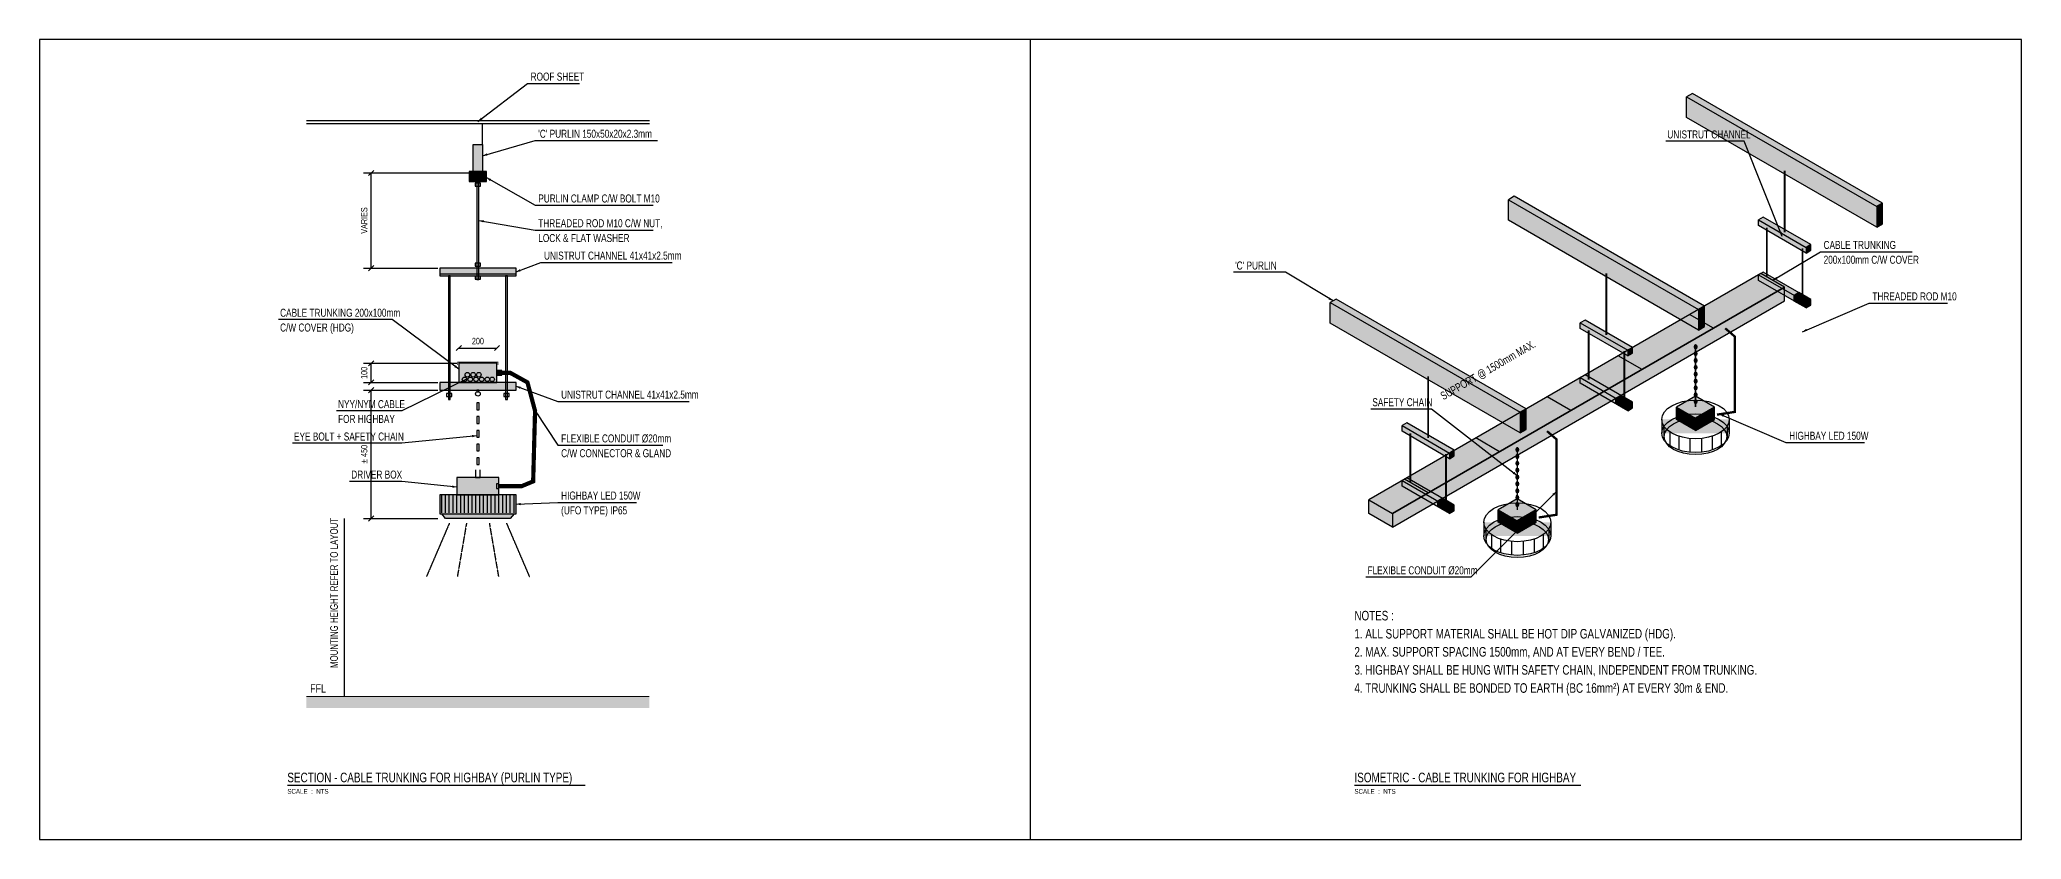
# Model space of a CAD drawing. Header units: inches. Extents: x -259 to 18436, y -3316 to 2573.
# Drawn here: x 8036 to 18436, y -1627 to 2573 of the extents above; entities that cross this region are included whole.
import ezdxf
from ezdxf.enums import TextEntityAlignment as Align

# ---------------------------------------------------------------- set-up
doc = ezdxf.new("R2010")
doc.units = ezdxf.units.IN
doc.header["$MEASUREMENT"] = 0
doc.linetypes.add('DASHED', pattern=[0.6, 0.5, -0.1])
for name, color, linetype in [('TID-E-CONDUIT', 3, 'Continuous'), ('TID-E-LADDER', 170, 'Continuous'), ('TID-E-LIGHTING', 150, 'Continuous'), ('TID-E-SUPPORT', 30, 'Continuous'), ('TID-E-TITLE', 4, 'Continuous'), ('TID-ELC DIMENTION', 7, 'Continuous'), ('TID-ELC TEXT', 15, 'Continuous'), ('TID-FRAME', 7, 'Continuous'), ('TID-HATCH', 250, 'Continuous'), ('TID-HIDDEN', 8, 'DASHED'), ('TID-STRUCTURE', 8, 'Continuous')]:
    doc.layers.add(name, color=color, linetype=linetype)
doc.styles.add('TX-AN', font='ARIALN.TTF')

msp = doc.modelspace()

# ---------------------------------------------------------------- hatches: boundary and pattern name
at = {"layer": 'TID-HATCH', "true_color": 0xebebeb}
h = msp.add_hatch(color=7, dxfattribs=at)
h.dxf.hatch_style = 1
h.paths.add_polyline_path([(17676.8548, 1695.5834), (17708.0317, 1713.5834), (16710.3705, 2289.5834), (16679.1936, 2271.5834)])
at = {"layer": 'TID-HATCH', "true_color": 0xafafaf}
h = msp.add_hatch(color=7, dxfattribs=at)
h.dxf.hatch_style = 1
h.paths.add_polyline_path([(17676.8548, 1587.5834), (16679.1936, 2163.5834), (16679.1936, 2271.5834), (17676.8548, 1695.5834)])
at = {"layer": 'TID-HATCH', "true_color": 0xcdcdcd}
h = msp.add_hatch(color=7, dxfattribs=at)
h.dxf.hatch_style = 1
h.paths.add_polyline_path([(10310.9363, 1872.5834), (10360.9363, 1872.5834), (10360.9363, 2022.5834), (10310.9363, 2022.5834)])
at = {"layer": 'TID-HATCH', "true_color": 0xf5a546}
h = msp.add_hatch(color=7, dxfattribs=at)
h.dxf.hatch_style = 1
h.paths.add_polyline_path([(10290.9363, 1827.5834), (10380.9363, 1827.5834), (10380.9363, 1880.5834), (10290.9363, 1880.5834)])
at = {"layer": 'TID-HATCH', "true_color": 0xebebeb}
h = msp.add_hatch(color=7, dxfattribs=at)
h.dxf.hatch_style = 1
h.paths.add_polyline_path([(16741.5474, 1155.5834), (16772.7243, 1173.5834), (15775.063, 1749.5834), (15743.8861, 1731.5834)])
at = {"layer": 'TID-HATCH', "true_color": 0xafafaf}
h = msp.add_hatch(color=7, dxfattribs=at)
h.dxf.hatch_style = 1
h.paths.add_polyline_path([(16741.5474, 1047.5834), (15743.8861, 1623.5834), (15743.8861, 1731.5834), (16741.5474, 1155.5834)])
at = {"layer": 'TID-HATCH', "true_color": 0xcdcdcd}
h = msp.add_hatch(color=7, dxfattribs=at)
h.dxf.hatch_style = 1
h.paths.add_polyline_path([(17676.8548, 1587.5834), (17708.0317, 1605.5834), (17708.0317, 1713.5834), (17676.8548, 1695.5834)])
at = {"layer": 'TID-HATCH', "true_color": 0xffcd8c}
h = msp.add_hatch(color=7, dxfattribs=at)
h.dxf.hatch_style = 1
h.paths.add_polyline_path([(17305.8495, 1481.3834), (17330.7911, 1495.7834), (17081.3758, 1639.7834), (17056.4342, 1625.3834)])
at = {"layer": 'TID-HATCH', "true_color": 0xdc8728}
h = msp.add_hatch(color=7, dxfattribs=at)
h.dxf.hatch_style = 1
h.paths.add_polyline_path([(17305.8495, 1451.8634), (17056.4342, 1595.8634), (17056.4342, 1625.3834), (17305.8495, 1481.3834)])
at = {"layer": 'TID-HATCH', "true_color": 0xf5a546}
h = msp.add_hatch(color=7, dxfattribs=at)
h.dxf.hatch_style = 1
h.paths.add_polyline_path([(17305.8495, 1451.8634), (17330.7911, 1466.2634), (17330.7911, 1495.7834), (17305.8495, 1481.3834)])
h = msp.add_hatch(color=7, dxfattribs=at)
h.dxf.hatch_style = 1
h.paths.add_polyline_path([(10135.9363, 1331.5834), (10535.9363, 1331.5834), (10535.9363, 1372.5834), (10135.9363, 1372.5834)])
at = {"layer": 'TID-HATCH', "true_color": 0xbed2f0}
h = msp.add_hatch(color=7, dxfattribs=at)
h.dxf.hatch_style = 1
h.paths.add_polyline_path([(15135.9363, 84.5834), (17193.6126, 1272.5834), (17068.905, 1344.5834), (15011.2286, 156.5834)])
at = {"layer": 'TID-HATCH', "true_color": 0x78a0dc}
h = msp.add_hatch(color=7, dxfattribs=at)
h.dxf.hatch_style = 1
h.paths.add_polyline_path([(15135.9363, 12.5834), (17193.6126, 1200.5834), (17193.6126, 1272.5834), (15135.9363, 84.5834)])
at = {"layer": 'TID-HATCH', "true_color": 0xffcd8c}
h = msp.add_hatch(color=7, dxfattribs=at)
h.dxf.hatch_style = 1
h.paths.add_polyline_path([(17305.8495, 1193.3834), (17330.7911, 1207.7834), (17081.3758, 1351.7834), (17056.4342, 1337.3834)])
at = {"layer": 'TID-HATCH', "true_color": 0xdc8728}
h = msp.add_hatch(color=7, dxfattribs=at)
h.dxf.hatch_style = 1
h.paths.add_polyline_path([(17305.8495, 1163.8634), (17056.4342, 1307.8634), (17056.4342, 1337.3834), (17305.8495, 1193.3834)])
at = {"layer": 'TID-HATCH', "true_color": 0xebebeb}
h = msp.add_hatch(color=7, dxfattribs=at)
h.dxf.hatch_style = 1
h.paths.add_polyline_path([(15806.2399, 615.5834), (15837.4169, 633.5834), (14839.7556, 1209.5834), (14808.5787, 1191.5834)])
at = {"layer": 'TID-HATCH', "true_color": 0xafafaf}
h = msp.add_hatch(color=7, dxfattribs=at)
h.dxf.hatch_style = 1
h.paths.add_polyline_path([(15806.2399, 507.5834), (14808.5787, 1083.5834), (14808.5787, 1191.5834), (15806.2399, 615.5834)])
at = {"layer": 'TID-HATCH', "true_color": 0xcdcdcd}
h = msp.add_hatch(color=7, dxfattribs=at)
h.dxf.hatch_style = 1
h.paths.add_polyline_path([(16741.5474, 1047.5834), (16772.7243, 1065.5834), (16772.7243, 1173.5834), (16741.5474, 1155.5834)])
at = {"layer": 'TID-HATCH', "true_color": 0xffcd8c}
h = msp.add_hatch(color=7, dxfattribs=at)
h.dxf.hatch_style = 1
h.paths.add_polyline_path([(17305.8495, 1193.3834), (17330.7911, 1207.7834), (17268.4372, 1243.7834), (17243.4957, 1229.3834)])
at = {"layer": 'TID-HATCH', "true_color": 0xdc8728}
h = msp.add_hatch(color=7, dxfattribs=at)
h.dxf.hatch_style = 1
h.paths.add_polyline_path([(17305.8495, 1163.8634), (17243.4957, 1199.8634), (17243.4957, 1229.3834), (17305.8495, 1193.3834)])
at = {"layer": 'TID-HATCH', "true_color": 0xf5a546}
h = msp.add_hatch(color=7, dxfattribs=at)
h.dxf.hatch_style = 1
h.paths.add_polyline_path([(17305.8495, 1163.8634), (17330.7911, 1178.2634), (17330.7911, 1207.7834), (17305.8495, 1193.3834)])
h = msp.add_hatch(color=7, dxfattribs=at)
h.dxf.hatch_style = 1
h.paths.add_polyline_path([(17305.8495, 1163.8634), (17330.7911, 1178.2634), (17330.7911, 1207.7834), (17305.8495, 1193.3834)])
at = {"layer": 'TID-HATCH', "true_color": 0xffcd8c}
h = msp.add_hatch(color=7, dxfattribs=at)
h.dxf.hatch_style = 1
h.paths.add_polyline_path([(16370.5421, 941.3834), (16395.4836, 955.7834), (16146.0683, 1099.7834), (16121.1268, 1085.3834)])
at = {"layer": 'TID-HATCH', "true_color": 0xdc8728}
h = msp.add_hatch(color=7, dxfattribs=at)
h.dxf.hatch_style = 1
h.paths.add_polyline_path([(16370.5421, 911.8634), (16121.1268, 1055.8634), (16121.1268, 1085.3834), (16370.5421, 941.3834)])
at = {"layer": 'TID-HATCH', "true_color": 0xf5a546}
h = msp.add_hatch(color=7, dxfattribs=at)
h.dxf.hatch_style = 1
h.paths.add_polyline_path([(16370.5421, 911.8634), (16395.4836, 926.2634), (16395.4836, 955.7834), (16370.5421, 941.3834)])
at = {"layer": 'TID-HATCH', "true_color": 0xbed2f0}
h = msp.add_hatch(color=7, dxfattribs=at)
h.dxf.hatch_style = 1
h.paths.add_polyline_path([(10235.9363, 772.5834), (10435.9363, 772.5834), (10435.9363, 872.5834), (10235.9363, 872.5834)])
at = {"layer": 'TID-HATCH', "true_color": 0xf5a546}
h = msp.add_hatch(color=7, dxfattribs=at)
h.dxf.hatch_style = 1
h.paths.add_polyline_path([(10135.9363, 731.5834), (10535.9363, 731.5834), (10535.9363, 772.5834), (10135.9363, 772.5834)])
at = {"layer": 'TID-HATCH', "true_color": 0xffcd8c}
h = msp.add_hatch(color=7, dxfattribs=at)
h.dxf.hatch_style = 1
h.paths.add_polyline_path([(16370.5421, 653.3834), (16395.4836, 667.7834), (16146.0683, 811.7834), (16121.1268, 797.3834)])
at = {"layer": 'TID-HATCH', "true_color": 0xdc8728}
h = msp.add_hatch(color=7, dxfattribs=at)
h.dxf.hatch_style = 1
h.paths.add_polyline_path([(16370.5421, 623.8634), (16121.1268, 767.8634), (16121.1268, 797.3834), (16370.5421, 653.3834)])
at = {"layer": 'TID-HATCH', "true_color": 0xcdcdcd}
h = msp.add_hatch(color=7, dxfattribs=at)
h.dxf.hatch_style = 1
h.paths.add_polyline_path([(15806.2399, 507.5834), (15837.4169, 525.5834), (15837.4169, 633.5834), (15806.2399, 615.5834)])
at = {"layer": 'TID-HATCH', "true_color": 0xffcd8c}
h = msp.add_hatch(color=7, dxfattribs=at)
h.dxf.hatch_style = 1
h.paths.add_polyline_path([(16370.5421, 653.3834), (16395.4836, 667.7834), (16333.1298, 703.7834), (16308.1883, 689.3834)])
at = {"layer": 'TID-HATCH', "true_color": 0xdc8728}
h = msp.add_hatch(color=7, dxfattribs=at)
h.dxf.hatch_style = 1
h.paths.add_polyline_path([(16370.5421, 623.8634), (16308.1883, 659.8634), (16308.1883, 689.3834), (16370.5421, 653.3834)])
at = {"layer": 'TID-HATCH', "true_color": 0xf5a546}
h = msp.add_hatch(color=7, dxfattribs=at)
h.dxf.hatch_style = 1
h.paths.add_polyline_path([(16370.5421, 623.8634), (16395.4836, 638.2634), (16395.4836, 667.7834), (16370.5421, 653.3834)])
h = msp.add_hatch(color=7, dxfattribs=at)
h.dxf.hatch_style = 1
h.paths.add_polyline_path([(16370.5421, 623.8634), (16395.4836, 638.2634), (16395.4836, 667.7834), (16370.5421, 653.3834)])
at = {"layer": 'TID-HATCH', "true_color": 0xaaaaaa}
h = msp.add_hatch(color=7, dxfattribs=at)
h.dxf.hatch_style = 1
h.paths.add_polyline_path([(16725.9589, 584.9834), (16825.7251, 642.5834), (16725.9589, 700.1834), (16626.1928, 642.5834)])
at = {"layer": 'TID-HATCH', "true_color": 0x6e6e6e}
h = msp.add_hatch(color=7, dxfattribs=at)
h.dxf.hatch_style = 1
h.paths.add_polyline_path([(16725.9589, 520.1834), (16626.1928, 577.7834), (16626.1928, 642.5834), (16725.9589, 584.9834)])
at = {"layer": 'TID-HATCH', "true_color": 0x8c8c8c}
h = msp.add_hatch(color=7, dxfattribs=at)
h.dxf.hatch_style = 1
h.paths.add_polyline_path([(16725.9589, 520.1834), (16825.7251, 577.7834), (16825.7251, 642.5834), (16725.9589, 584.9834)])
at = {"layer": 'TID-HATCH', "true_color": 0xffcd8c}
h = msp.add_hatch(color=7, dxfattribs=at)
h.dxf.hatch_style = 1
h.paths.add_polyline_path([(15435.2347, 401.3834), (15460.1762, 415.7834), (15210.7609, 559.7834), (15185.8194, 545.3834)])
at = {"layer": 'TID-HATCH', "true_color": 0xdc8728}
h = msp.add_hatch(color=7, dxfattribs=at)
h.dxf.hatch_style = 1
h.paths.add_polyline_path([(15435.2347, 371.8634), (15185.8194, 515.8634), (15185.8194, 545.3834), (15435.2347, 401.3834)])
at = {"layer": 'TID-HATCH', "true_color": 0x5a5a5a}
h = msp.add_hatch(color=7, dxfattribs=at)
h.dxf.hatch_style = 1
h.paths.add_polyline_path([(16549.6021, 577.7834), (16902.3157, 577.7834), (16902.3157, 505.7834), (16549.6021, 505.7834)])
at = {"layer": 'TID-HATCH', "true_color": 0xf5a546}
h = msp.add_hatch(color=7, dxfattribs=at)
h.dxf.hatch_style = 1
h.paths.add_polyline_path([(15435.2347, 371.8634), (15460.1762, 386.2634), (15460.1762, 415.7834), (15435.2347, 401.3834)])
at = {"layer": 'TID-HATCH', "true_color": 0x969696}
h = msp.add_hatch(color=7, dxfattribs=at)
h.dxf.hatch_style = 1
h.paths.add_polyline_path([(10225.9363, 182.5834), (10445.9363, 182.5834), (10445.9363, 272.5834), (10225.9363, 272.5834)])
at = {"layer": 'TID-HATCH', "true_color": 0xffcd8c}
h = msp.add_hatch(color=7, dxfattribs=at)
h.dxf.hatch_style = 1
h.paths.add_polyline_path([(15435.2347, 113.3834), (15460.1762, 127.7834), (15210.7609, 271.7834), (15185.8194, 257.3834)])
at = {"layer": 'TID-HATCH', "true_color": 0xdc8728}
h = msp.add_hatch(color=7, dxfattribs=at)
h.dxf.hatch_style = 1
h.paths.add_polyline_path([(15435.2347, 83.8634), (15185.8194, 227.8634), (15185.8194, 257.3834), (15435.2347, 113.3834)])
at = {"layer": 'TID-HATCH', "true_color": 0x5a5a5a}
h = msp.add_hatch(color=7, dxfattribs=at)
h.dxf.hatch_style = 1
h.paths.add_polyline_path([(10135.9363, 82.5834), (10535.9363, 82.5834), (10535.9363, 182.5834), (10135.9363, 182.5834)])
at = {"layer": 'TID-HATCH', "true_color": 0x507dc8}
h = msp.add_hatch(color=7, dxfattribs=at)
h.dxf.hatch_style = 1
h.paths.add_polyline_path([(15135.9363, 12.5834), (15011.2286, 84.5834), (15011.2286, 156.5834), (15135.9363, 84.5834)])
at = {"layer": 'TID-HATCH', "true_color": 0xffcd8c}
h = msp.add_hatch(color=7, dxfattribs=at)
h.dxf.hatch_style = 1
h.paths.add_polyline_path([(15435.2347, 113.3834), (15460.1762, 127.7834), (15397.8224, 163.7834), (15372.8808, 149.3834)])
at = {"layer": 'TID-HATCH', "true_color": 0xdc8728}
h = msp.add_hatch(color=7, dxfattribs=at)
h.dxf.hatch_style = 1
h.paths.add_polyline_path([(15435.2347, 83.8634), (15372.8808, 119.8634), (15372.8808, 149.3834), (15435.2347, 113.3834)])
at = {"layer": 'TID-HATCH', "true_color": 0xf5a546}
h = msp.add_hatch(color=7, dxfattribs=at)
h.dxf.hatch_style = 1
h.paths.add_polyline_path([(15435.2347, 83.8634), (15460.1762, 98.2634), (15460.1762, 127.7834), (15435.2347, 113.3834)])
h = msp.add_hatch(color=7, dxfattribs=at)
h.dxf.hatch_style = 1
h.paths.add_polyline_path([(15435.2347, 83.8634), (15460.1762, 98.2634), (15460.1762, 127.7834), (15435.2347, 113.3834)])
at = {"layer": 'TID-HATCH', "true_color": 0xaaaaaa}
h = msp.add_hatch(color=7, dxfattribs=at)
h.dxf.hatch_style = 1
h.paths.add_polyline_path([(15790.6515, 44.9834), (15890.4176, 102.5834), (15790.6515, 160.1834), (15690.8854, 102.5834)])
at = {"layer": 'TID-HATCH', "true_color": 0xfaf0b4}
h = msp.add_hatch(color=7, dxfattribs=at)
h.dxf.hatch_style = 1
h.paths.add_polyline_path([(10145.9363, 82.5834), (10525.9363, 82.5834), (10505.9363, 57.5834), (10165.9363, 57.5834)])
at = {"layer": 'TID-HATCH', "true_color": 0x5a5a5a}
h = msp.add_hatch(color=7, dxfattribs=at)
h.dxf.hatch_style = 1
h.paths.add_polyline_path([(15614.2947, 37.7834), (15967.0083, 37.7834), (15967.0083, -34.2166), (15614.2947, -34.2166)])
at = {"layer": 'TID-HATCH', "true_color": 0x6e6e6e}
h = msp.add_hatch(color=7, dxfattribs=at)
h.dxf.hatch_style = 1
h.paths.add_polyline_path([(15790.6515, -19.8166), (15690.8854, 37.7834), (15690.8854, 102.5834), (15790.6515, 44.9834)])
at = {"layer": 'TID-HATCH', "true_color": 0x8c8c8c}
h = msp.add_hatch(color=7, dxfattribs=at)
h.dxf.hatch_style = 1
h.paths.add_polyline_path([(15790.6515, -19.8166), (15890.4176, 37.7834), (15890.4176, 102.5834), (15790.6515, 44.9834)])
at = {"layer": 'TID-HATCH', "true_color": 0xc8c8c8}
h = msp.add_hatch(color=7, dxfattribs=at)
h.dxf.hatch_style = 1
h.paths.add_polyline_path([(9435.9363, -937.4166), (11235.9363, -937.4166), (11235.9363, -877.4166), (9435.9363, -877.4166)])

# ---------------------------------------------------------------- linework, layer by layer
at = {"layer": 'TID-E-CONDUIT'}
for points, const_width in [([(16881.8435, 1056.5834), (16931.7266, 1013.3834), (16931.7266, 617.3834), (16838.1958, 602.9834)], 12), ([(10435.9363, 822.5834), (10505.9363, 822.5834), (10595.9363, 772.5834), (10635.9363, 622.5834), (10625.9363, 252.5834), (10565.9363, 227.5834), (10445.9363, 227.5834)], 22), ([(15946.5361, 516.5834), (15996.4191, 473.3834), (15996.4191, 77.3834), (15902.8884, 62.9834)], 12)]:
    msp.add_lwpolyline(points, dxfattribs=dict(at, const_width=const_width))
for points in [[(10435.9363, 810.5834), (10460.9363, 810.5834), (10460.9363, 834.5834), (10435.9363, 834.5834)], [(10433.9363, 215.5834), (10445.9363, 215.5834), (10445.9363, 239.5834), (10433.9363, 239.5834)]]:
    msp.add_lwpolyline(points, close=True, dxfattribs=at)
at = {"layer": 'TID-E-LADDER'}
for p, q in [((16819.4897, 1056.5834), (16694.782, 1128.5834)), ((16445.3667, 840.5834), (16320.659, 912.5834)), ((16071.2437, 624.5834), (15946.5361, 696.5834)), ((15697.1207, 408.5834), (15572.4131, 480.5834)), ((15322.9978, 192.5834), (15198.2901, 264.5834))]:
    msp.add_line(p, q, dxfattribs=at)
for points in [[(15135.9363, 84.5834), (17193.6126, 1272.5834), (17068.905, 1344.5834), (15011.2286, 156.5834)], [(15135.9363, 12.5834), (17193.6126, 1200.5834), (17193.6126, 1272.5834), (15135.9363, 84.5834)], [(10235.9363, 772.5834), (10435.9363, 772.5834), (10435.9363, 872.5834), (10235.9363, 872.5834)], [(15135.9363, 12.5834), (15011.2286, 84.5834), (15011.2286, 156.5834), (15135.9363, 84.5834)]]:
    msp.add_lwpolyline(points, close=True, dxfattribs=at)
at = {"layer": 'TID-E-LADDER', "const_width": 4}
msp.add_lwpolyline([(10229.9363, 864.5834), (10229.9363, 878.5834), (10441.9363, 878.5834), (10441.9363, 864.5834)], dxfattribs=at)
at = {"layer": 'TID-E-LIGHTING'}
for p, q in [((16549.6021, 577.7834), (16549.6021, 505.7834)), ((16560.2377, 542.9802), (16560.2377, 470.9802)), ((16891.6801, 542.9802), (16891.6801, 470.9802)), ((16902.3157, 577.7834), (16902.3157, 505.7834)), ((16590.8618, 512.3747), (16590.8618, 440.3747)), ((16637.7805, 489.6585), (16637.7805, 417.6585)), ((16695.3349, 477.5715), (16695.3349, 405.5715)), ((16756.583, 477.5715), (16756.583, 405.5715)), ((16814.1373, 489.6585), (16814.1373, 417.6585)), ((16861.0561, 512.3747), (16861.0561, 440.3747)), ((10145.9363, 87.5834), (10145.9363, 182.5834)), ((10165.9363, 87.5834), (10165.9363, 182.5834)), ((10185.9363, 87.5834), (10185.9363, 182.5834)), ((10205.9363, 87.5834), (10205.9363, 182.5834)), ((10225.9363, 87.5834), (10225.9363, 182.5834)), ((10245.9363, 87.5834), (10245.9363, 182.5834)), ((10265.9363, 87.5834), (10265.9363, 182.5834)), ((10285.9363, 87.5834), (10285.9363, 182.5834)), ((10305.9363, 87.5834), (10305.9363, 182.5834)), ((10325.9363, 87.5834), (10325.9363, 182.5834)), ((10345.9363, 87.5834), (10345.9363, 182.5834)), ((10365.9363, 87.5834), (10365.9363, 182.5834)), ((10385.9363, 87.5834), (10385.9363, 182.5834)), ((10405.9363, 87.5834), (10405.9363, 182.5834)), ((10425.9363, 87.5834), (10425.9363, 182.5834)), ((10445.9363, 87.5834), (10445.9363, 182.5834)), ((10465.9363, 87.5834), (10465.9363, 182.5834)), ((10485.9363, 87.5834), (10485.9363, 182.5834)), ((10505.9363, 87.5834), (10505.9363, 182.5834)), ((10525.9363, 87.5834), (10525.9363, 182.5834)), ((15614.2947, 37.7834), (15614.2947, -34.2166)), ((15624.9303, 2.9802), (15624.9303, -69.0198)), ((15956.3727, 2.9802), (15956.3727, -69.0198)), ((15967.0083, 37.7834), (15967.0083, -34.2166)), ((15655.5543, -27.6253), (15655.5543, -99.6253)), ((15702.4731, -50.3415), (15702.4731, -122.3415)), ((15760.0275, -62.4285), (15760.0275, -134.4285)), ((15821.2755, -62.4285), (15821.2755, -134.4285)), ((15878.8299, -50.3415), (15878.8299, -122.3415)), ((15925.7486, -27.6253), (15925.7486, -99.6253))]:
    msp.add_line(p, q, dxfattribs=at)
for points in [[(16725.9589, 584.9834), (16825.7251, 642.5834), (16725.9589, 700.1834), (16626.1928, 642.5834)], [(16725.9589, 520.1834), (16626.1928, 577.7834), (16626.1928, 642.5834), (16725.9589, 584.9834)], [(16725.9589, 520.1834), (16825.7251, 577.7834), (16825.7251, 642.5834), (16725.9589, 584.9834)], [(10225.9363, 182.5834), (10445.9363, 182.5834), (10445.9363, 272.5834), (10225.9363, 272.5834)], [(10135.9363, 82.5834), (10535.9363, 82.5834), (10535.9363, 182.5834), (10135.9363, 182.5834)], [(15790.6515, 44.9834), (15890.4176, 102.5834), (15790.6515, 160.1834), (15690.8854, 102.5834)], [(10145.9363, 82.5834), (10525.9363, 82.5834), (10505.9363, 57.5834), (10165.9363, 57.5834)], [(15790.6515, -19.8166), (15690.8854, 37.7834), (15690.8854, 102.5834), (15790.6515, 44.9834)], [(15790.6515, -19.8166), (15890.4176, 37.7834), (15890.4176, 102.5834), (15790.6515, 44.9834)]]:
    msp.add_lwpolyline(points, close=True, dxfattribs=at)
msp.add_lwpolyline([(10323.9363, 312.5834), (10323.9363, 272.5834), (10347.9363, 272.5834), (10347.9363, 312.5834)], dxfattribs=at)
for centre in [(10265.9363, 788.5834), (10280.9363, 812.5834), (10295.9363, 788.5834), (10310.9363, 812.5834), (10325.9363, 788.5834), (10340.9363, 812.5834), (10355.9363, 788.5834), (10385.9363, 788.5834), (10410.9363, 788.5834)]:
    msp.add_circle(centre, 12, dxfattribs=at)
for centre, major_axis in [((16725.9589, 577.7834), (176.3568, 0)), ((16725.9589, 505.7834), (176.3568, 0)), ((16725.9589, 487.7834), (164.0118, 0)), ((15790.6515, 37.7834), (176.3568, 0)), ((15790.6515, -34.2166), (176.3568, 0)), ((15790.6515, -52.2166), (164.0118, 0))]:
    msp.add_ellipse(centre, major_axis=major_axis, ratio=0.577, dxfattribs=at)
at = {"layer": 'TID-E-SUPPORT'}
msp.add_line((10135.9363, 1342.5834), (10535.9363, 1342.5834), dxfattribs=at)
for points in [[(10290.9363, 1827.5834), (10380.9363, 1827.5834), (10380.9363, 1880.5834), (10290.9363, 1880.5834)], [(10321.9363, 1802.5834), (10349.9363, 1802.5834), (10349.9363, 1818.5834), (10321.9363, 1818.5834)], [(10330.9363, 1312.5834), (10340.9363, 1312.5834), (10340.9363, 1827.5834), (10330.9363, 1827.5834)], [(17305.8495, 1481.3834), (17330.7911, 1495.7834), (17081.3758, 1639.7834), (17056.4342, 1625.3834)], [(17305.8495, 1451.8634), (17056.4342, 1595.8634), (17056.4342, 1625.3834), (17305.8495, 1481.3834)], [(17305.8495, 1451.8634), (17330.7911, 1466.2634), (17330.7911, 1495.7834), (17305.8495, 1481.3834)], [(10135.9363, 1331.5834), (10535.9363, 1331.5834), (10535.9363, 1372.5834), (10135.9363, 1372.5834)], [(10321.9363, 1382.5834), (10349.9363, 1382.5834), (10349.9363, 1398.5834), (10321.9363, 1398.5834)], [(10180.9363, 682.5834), (10190.9363, 682.5834), (10190.9363, 1331.5834), (10180.9363, 1331.5834)], [(10321.9363, 1314.5834), (10349.9363, 1314.5834), (10349.9363, 1330.5834), (10321.9363, 1330.5834)], [(10480.9363, 682.5834), (10490.9363, 682.5834), (10490.9363, 1331.5834), (10480.9363, 1331.5834)], [(17305.8495, 1193.3834), (17330.7911, 1207.7834), (17081.3758, 1351.7834), (17056.4342, 1337.3834)], [(17305.8495, 1163.8634), (17056.4342, 1307.8634), (17056.4342, 1337.3834), (17305.8495, 1193.3834)], [(17305.8495, 1193.3834), (17330.7911, 1207.7834), (17268.4372, 1243.7834), (17243.4957, 1229.3834)], [(17305.8495, 1163.8634), (17243.4957, 1199.8634), (17243.4957, 1229.3834), (17305.8495, 1193.3834)], [(17305.8495, 1163.8634), (17330.7911, 1178.2634), (17330.7911, 1207.7834), (17305.8495, 1193.3834)], [(17305.8495, 1163.8634), (17330.7911, 1178.2634), (17330.7911, 1207.7834), (17305.8495, 1193.3834)], [(16370.5421, 941.3834), (16395.4836, 955.7834), (16146.0683, 1099.7834), (16121.1268, 1085.3834)], [(16370.5421, 911.8634), (16121.1268, 1055.8634), (16121.1268, 1085.3834), (16370.5421, 941.3834)], [(16370.5421, 911.8634), (16395.4836, 926.2634), (16395.4836, 955.7834), (16370.5421, 941.3834)], [(10135.9363, 731.5834), (10535.9363, 731.5834), (10535.9363, 772.5834), (10135.9363, 772.5834)], [(10330.9363, 722.5834), (10340.9363, 722.5834), (10340.9363, 731.5834), (10330.9363, 731.5834)], [(16370.5421, 653.3834), (16395.4836, 667.7834), (16146.0683, 811.7834), (16121.1268, 797.3834)], [(16370.5421, 623.8634), (16121.1268, 767.8634), (16121.1268, 797.3834), (16370.5421, 653.3834)], [(10171.9363, 697.5834), (10199.9363, 697.5834), (10199.9363, 713.5834), (10171.9363, 713.5834)], [(10329.9363, 628.5834), (10341.9363, 628.5834), (10341.9363, 664.5834), (10329.9363, 664.5834)], [(10471.9363, 697.5834), (10499.9363, 697.5834), (10499.9363, 713.5834), (10471.9363, 713.5834)], [(16370.5421, 653.3834), (16395.4836, 667.7834), (16333.1298, 703.7834), (16308.1883, 689.3834)], [(16370.5421, 623.8634), (16308.1883, 659.8634), (16308.1883, 689.3834), (16370.5421, 653.3834)], [(16370.5421, 623.8634), (16395.4836, 638.2634), (16395.4836, 667.7834), (16370.5421, 653.3834)], [(16370.5421, 623.8634), (16395.4836, 638.2634), (16395.4836, 667.7834), (16370.5421, 653.3834)], [(10329.9363, 556.5834), (10341.9363, 556.5834), (10341.9363, 592.5834), (10329.9363, 592.5834)], [(10329.9363, 484.5834), (10341.9363, 484.5834), (10341.9363, 520.5834), (10329.9363, 520.5834)], [(15435.2347, 401.3834), (15460.1762, 415.7834), (15210.7609, 559.7834), (15185.8194, 545.3834)], [(15435.2347, 371.8634), (15185.8194, 515.8634), (15185.8194, 545.3834), (15435.2347, 401.3834)], [(10329.9363, 412.5834), (10341.9363, 412.5834), (10341.9363, 448.5834), (10329.9363, 448.5834)], [(10329.9363, 340.5834), (10341.9363, 340.5834), (10341.9363, 376.5834), (10329.9363, 376.5834)], [(15435.2347, 371.8634), (15460.1762, 386.2634), (15460.1762, 415.7834), (15435.2347, 401.3834)], [(15435.2347, 113.3834), (15460.1762, 127.7834), (15210.7609, 271.7834), (15185.8194, 257.3834)], [(15435.2347, 83.8634), (15185.8194, 227.8634), (15185.8194, 257.3834), (15435.2347, 113.3834)], [(15435.2347, 113.3834), (15460.1762, 127.7834), (15397.8224, 163.7834), (15372.8808, 149.3834)], [(15435.2347, 83.8634), (15372.8808, 119.8634), (15372.8808, 149.3834), (15435.2347, 113.3834)], [(15435.2347, 83.8634), (15460.1762, 98.2634), (15460.1762, 127.7834), (15435.2347, 113.3834)], [(15435.2347, 83.8634), (15460.1762, 98.2634), (15460.1762, 127.7834), (15435.2347, 113.3834)]]:
    msp.add_lwpolyline(points, close=True, dxfattribs=at)
for points, const_width in [([(17193.6126, 1884.5834), (17193.6126, 1560.5834)], 10), ([(17100.0819, 1585.0634), (17100.0819, 1326.5834)], 10), ([(17287.1434, 1477.0634), (17287.1434, 1218.5834)], 10), ([(17287.1434, 1477.0634), (17287.1434, 1218.5834)], 10), ([(16258.3052, 1344.5834), (16258.3052, 1020.5834)], 10), ([(16164.7745, 1045.0634), (16164.7745, 786.5834)], 10), ([(16351.836, 937.0634), (16351.836, 678.5834)], 10), ([(16351.836, 937.0634), (16351.836, 678.5834)], 10), ([(16725.9589, 973.0634), (16725.9589, 642.5834)], 8), ([(15322.9978, 804.5834), (15322.9978, 480.5834)], 10), ([(15229.467, 505.0634), (15229.467, 246.5834)], 10), ([(15790.6515, 433.0634), (15790.6515, 102.5834)], 8), ([(15416.5285, 397.0634), (15416.5285, 138.5834)], 10), ([(15416.5285, 397.0634), (15416.5285, 138.5834)], 10)]:
    msp.add_lwpolyline(points, dxfattribs=dict(at, const_width=const_width))
msp.add_circle((10335.9363, 712.5834), 12, dxfattribs=at)
for centre in [(16725.9589, 959.3834), (16725.9589, 923.3834), (16725.9589, 887.3834), (16725.9589, 851.3834), (16725.9589, 815.3834), (16725.9589, 779.3834), (16725.9589, 743.3834), (16725.9589, 707.3834), (16725.9589, 671.3834), (15790.6515, 419.3834), (15790.6515, 383.3834), (15790.6515, 347.3834), (15790.6515, 311.3834), (15790.6515, 275.3834), (15790.6515, 239.3834), (15790.6515, 203.3834), (15790.6515, 167.3834), (15790.6515, 131.3834)]:
    msp.add_ellipse(centre, major_axis=(0, 12), ratio=0.5, dxfattribs=at)
at = {"layer": 'TID-E-TITLE'}
for p, q in [((9335.9363, -1342.5366), (10898.3363, -1342.5366)), ((14935.9363, -1342.5366), (16123.3603, -1342.5366))]:
    msp.add_line(p, q, dxfattribs=at)
at = {"layer": 'TID-ELC DIMENTION'}
for p, q in [((9735.9363, 1872.5834), (10305.9363, 1872.5834)), ((9762.4963, 1859.1434), (9789.3763, 1886.0234)), ((9775.9363, 1372.5834), (9775.9363, 1872.5834)), ((9735.9363, 1372.5834), (10125.9363, 1372.5834)), ((9762.4963, 1359.1434), (9789.3763, 1386.0234)), ((10222.4963, 939.1434), (10249.3763, 966.0234)), ((10235.9363, 952.5834), (10435.9363, 952.5834)), ((10422.4963, 939.1434), (10449.3763, 966.0234)), ((9735.9363, 872.5834), (10225.9363, 872.5834)), ((9762.4963, 859.1434), (9789.3763, 886.0234)), ((9775.9363, 772.5834), (9775.9363, 872.5834)), ((9735.9363, 772.5834), (10125.9363, 772.5834)), ((9735.9363, 731.5834), (10125.9363, 731.5834)), ((9762.4963, 759.1434), (9789.3763, 786.0234)), ((9762.4963, 718.1434), (9789.3763, 745.0234)), ((9775.9363, 57.5834), (9775.9363, 731.5834)), ((9635.9363, -877.4166), (9635.9363, 57.5834)), ((9735.9363, 57.5834), (10125.9363, 57.5834)), ((9762.4963, 44.1434), (9789.3763, 71.0234))]:
    msp.add_line(p, q, dxfattribs=at)
at = {"layer": 'TID-ELC TEXT'}
for p, q in [((10335.9363, 2142.5834), (10595.9363, 2342.5834)), ((10595.9363, 2342.5834), (10868.9363, 2342.5834)), ((10360.9363, 1962.5834), (10635.9363, 2042.5834)), ((10635.9363, 2042.5834), (11278.5363, 2042.5834)), ((16981.1419, 2038.9834), (16569.5419, 2038.9834)), ((17181.1419, 1538.9834), (16981.1419, 2038.9834)), ((10380.9363, 1847.5834), (10635.9363, 1702.5834)), ((10635.9363, 1702.5834), (11255.4363, 1702.5834)), ((10340.9363, 1622.5834), (10635.9363, 1572.5834)), ((10635.9363, 1572.5834), (11255.4363, 1572.5834)), ((17131.2588, 1308.5834), (17381.2588, 1458.5834)), ((17381.2588, 1458.5834), (17862.1588, 1458.5834)), ((10535.9363, 1352.5834), (10665.9363, 1402.5834)), ((10665.9363, 1402.5834), (11354.7363, 1402.5834)), ((14574.1671, 1350.5834), (14301.1671, 1350.5834)), ((14824.1671, 1200.5834), (14574.1671, 1350.5834)), ((17287.1434, 1038.5834), (17637.1434, 1188.5834)), ((17637.1434, 1188.5834), (18048.7434, 1188.5834)), ((9885.9363, 1102.5834), (9289.5363, 1102.5834)), ((10235.9363, 842.5834), (9885.9363, 1102.5834)), ((10275.9363, 788.5834), (9935.9363, 622.5834)), ((10535.9363, 752.5834), (10755.9363, 672.5834)), ((10755.9363, 672.5834), (11444.7363, 672.5834)), ((15340.6515, 632.5834), (15021.4515, 632.5834)), ((15790.6515, 282.5834), (15340.6515, 632.5834)), ((9935.9363, 622.5834), (9593.6363, 622.5834)), ((10635.9363, 622.5834), (10755.9363, 442.5834)), ((16850.6666, 606.5834), (17200.6666, 456.5834)), ((9935.9363, 452.5834), (9362.6363, 452.5834)), ((10329.9363, 492.5834), (9935.9363, 452.5834)), ((10755.9363, 442.5834), (11306.1363, 442.5834)), ((17200.6666, 456.5834), (17612.2666, 456.5834)), ((9935.9363, 252.5834), (9662.9363, 252.5834)), ((10225.9363, 222.5834), (9935.9363, 252.5834)), ((10535.9363, 132.5834), (10755.9363, 142.5834)), ((10755.9363, 142.5834), (11167.5363, 142.5834)), ((15996.4191, 199.7834), (15546.4191, -250.2166)), ((15546.4191, -250.2166), (14996.2191, -250.2166))]:
    msp.add_line(p, q, dxfattribs=at)
for points in [[(10335.9363, 2142.5834), (10351.4882, 2162.4122), (10359.0908, 2152.5288)], [(10360.9363, 1962.5834), (10382.6395, 1975.3901), (10386.1225, 1963.4173)], [(10380.9363, 1847.5834), (10405.2432, 1840.9339), (10399.0796, 1830.0946)], [(10340.9363, 1622.5834), (10366.0514, 1624.6501), (10363.9677, 1612.3563)], [(17181.1419, 1538.9834), (17166.2851, 1559.3382), (17177.8624, 1563.9691)], [(10535.9363, 1352.5834), (10556.4873, 1367.1675), (10560.9635, 1355.5294)], [(17131.2588, 1308.5834), (17148.9882, 1326.4918), (17155.4035, 1315.7995)], [(14824.1671, 1200.5834), (14800.0224, 1207.7995), (14806.4378, 1218.4918)], [(17287.1434, 1038.5834), (17307.1299, 1053.9321), (17312.0417, 1042.4711)], [(10235.9363, 842.5834), (10212.6182, 852.1388), (10220.0538, 862.1484)], [(10275.9363, 788.5834), (10256.7305, 772.2685), (10251.2598, 783.4735)], [(10535.9363, 752.5834), (10561.0135, 750.0984), (10556.7522, 738.38)], [(10635.9363, 622.5834), (10654.6677, 605.7259), (10644.2927, 598.8093)], [(16850.6666, 606.5834), (16875.5649, 602.6957), (16870.6531, 591.2348)], [(10329.9363, 492.5834), (10306.2743, 483.9146), (10305.0148, 496.3199)], [(10225.9363, 222.5834), (10201.0078, 218.8944), (10202.2908, 231.2973)], [(15790.6515, 282.5834), (15767.5505, 292.6525), (15775.2059, 302.495)], [(10535.9363, 132.5834), (10560.0446, 139.9203), (10560.6108, 127.464)], [(15996.4191, 199.7834), (15983.5625, 178.1098), (15974.7455, 186.9268)]]:
    msp.add_solid(points, dxfattribs=at)
at = {"layer": 'TID-FRAME'}
msp.add_line((13235.9363, -1627.4166), (13235.9363, 2572.5834), dxfattribs=at)
msp.add_lwpolyline([(8035.9363, -1627.4166), (18435.9363, -1627.4166), (18435.9363, 2572.5834), (8035.9363, 2572.5834)], close=True, dxfattribs=at)
at = {"layer": 'TID-HIDDEN'}
for p, q in [((10185.9363, 32.5834), (10065.9363, -247.4166)), ((10275.9363, 32.5834), (10227.9363, -247.4166)), ((10395.9363, 32.5834), (10443.9363, -247.4166)), ((10485.9363, 32.5834), (10605.9363, -247.4166))]:
    msp.add_line(p, q, dxfattribs=at)
at = {"layer": 'TID-STRUCTURE'}
for points in [[(17676.8548, 1695.5834), (17708.0317, 1713.5834), (16710.3705, 2289.5834), (16679.1936, 2271.5834)], [(17676.8548, 1587.5834), (16679.1936, 2163.5834), (16679.1936, 2271.5834), (17676.8548, 1695.5834)], [(16741.5474, 1155.5834), (16772.7243, 1173.5834), (15775.063, 1749.5834), (15743.8861, 1731.5834)], [(16741.5474, 1047.5834), (15743.8861, 1623.5834), (15743.8861, 1731.5834), (16741.5474, 1155.5834)], [(17676.8548, 1587.5834), (17708.0317, 1605.5834), (17708.0317, 1713.5834), (17676.8548, 1695.5834)], [(15806.2399, 615.5834), (15837.4169, 633.5834), (14839.7556, 1209.5834), (14808.5787, 1191.5834)], [(15806.2399, 507.5834), (14808.5787, 1083.5834), (14808.5787, 1191.5834), (15806.2399, 615.5834)], [(16741.5474, 1047.5834), (16772.7243, 1065.5834), (16772.7243, 1173.5834), (16741.5474, 1155.5834)], [(15806.2399, 507.5834), (15837.4169, 525.5834), (15837.4169, 633.5834), (15806.2399, 615.5834)]]:
    msp.add_lwpolyline(points, close=True, dxfattribs=at)
for points in [[(9435.9363, 2147.5834), (11235.9363, 2147.5834)], [(9435.9363, 2132.5834), (11235.9363, 2132.5834)], [(10360.9363, 2022.5834), (10360.9363, 2132.5834)], [(10310.9363, 2002.5834), (10310.9363, 2022.5834), (10360.9363, 2022.5834), (10360.9363, 1872.5834), (10310.9363, 1872.5834), (10310.9363, 1892.5834)], [(10310.9363, 1872.5834), (10310.9363, 2022.5834)]]:
    msp.add_lwpolyline(points, dxfattribs=at)
at = {"layer": 'TID-STRUCTURE', "const_width": 6}
msp.add_lwpolyline([(9435.9363, -877.4166), (11235.9363, -877.4166)], dxfattribs=at)

# ---------------------------------------------------------------- texts
at = {"layer": 'TID-E-TITLE', "style": 'TX-AN', "width": 0.9}
for s, p in [('SECTION - CABLE TRUNKING FOR HIGHBAY (PURLIN TYPE)', (9335.9363, -1327.4166)), ('ISOMETRIC - CABLE TRUNKING FOR HIGHBAY', (14935.9363, -1327.4166))]:
    msp.add_text(s, height=50.4, dxfattribs=at).set_placement(p)
at = {"layer": 'TID-ELC DIMENTION', "style": 'TX-AN', "width": 0.9}
for s, p in [('VARIES', (9765.8563, 1622.5834)), ('100', (9765.8563, 822.5834)), ('± 450', (9765.8563, 394.5834))]:
    msp.add_text(s, height=33.6, rotation=90, dxfattribs=at).set_placement(p, align=Align.BOTTOM_CENTER)
msp.add_text('200', height=33.6, dxfattribs=at).set_placement((10335.9363, 962.6634), align=Align.BOTTOM_CENTER)
at = {"layer": 'TID-ELC TEXT', "style": 'TX-AN', "width": 0.9}
for s, height, p in [('ROOF SHEET', 42, (10612.7363, 2357.2834)), ("'C' PURLIN 150x50x20x2.3mm", 42, (10652.7363, 2057.2834)), ('UNISTRUT CHANNEL', 42, (16577.9419, 2053.6834)), ('PURLIN CLAMP C/W BOLT M10', 42, (10652.7363, 1717.2834)), ('THREADED ROD M10 C/W NUT,', 42, (10652.7363, 1587.2834)), ('LOCK & FLAT WASHER', 42, (10652.7363, 1509.5834)), ('UNISTRUT CHANNEL 41x41x2.5mm', 42, (10682.7363, 1417.2834)), ('CABLE TRUNKING', 42, (17398.0588, 1473.2834)), ("'C' PURLIN", 42, (14309.5671, 1365.2834)), ('200x100mm C/W COVER', 42, (17398.0588, 1395.5834)), ('CABLE TRUNKING 200x100mm', 42, (9297.9363, 1117.2834)), ('THREADED ROD M10', 42, (17653.9434, 1203.2834)), ('C/W COVER (HDG)', 42, (9297.9363, 1039.5834)), ('UNISTRUT CHANNEL 41x41x2.5mm', 42, (10772.7363, 687.2834)), ('NYY/NYM CABLE', 42, (9602.0363, 637.2834)), ('SAFETY CHAIN', 42, (15029.8515, 647.2834)), ('FOR HIGHBAY', 42, (9602.0363, 559.5834)), ('EYE BOLT + SAFETY CHAIN', 42, (9371.0363, 467.2834)), ('C/W CONNECTOR & GLAND', 42, (10772.7363, 379.5834)), ('FLEXIBLE CONDUIT Ø20mm', 42, (10772.7363, 457.2834)), ('HIGHBAY LED 150W', 42, (17217.4666, 471.2834)), ('DRIVER BOX', 42, (9671.3363, 267.2834)), ('(UFO TYPE) IP65', 42, (10772.7363, 79.5834)), ('HIGHBAY LED 150W', 42, (10772.7363, 157.2834)), ('FLEXIBLE CONDUIT Ø20mm', 42, (15004.6191, -235.5166)), ('1. ALL SUPPORT MATERIAL SHALL BE HOT DIP GALVANIZED (HDG).', 50, (14935.9363, -572.4166)), ('NOTES :', 50, (14935.9363, -477.4166)), ('2. MAX. SUPPORT SPACING 1500mm, AND AT EVERY BEND / TEE.', 50, (14935.9363, -667.4166)), ('3. HIGHBAY SHALL BE HUNG WITH SAFETY CHAIN, INDEPENDENT FROM TRUNKING.', 50, (14935.9363, -762.4166)), ('FFL', 45, (9455.9363, -857.4166)), ('4. TRUNKING SHALL BE BONDED TO EARTH (BC 16mm²) AT EVERY 30m & END.', 50, (14935.9363, -857.4166)), ('SCALE  :  NTS', 25.2, (9335.9363, -1387.8966)), ('SCALE  :  NTS', 25.2, (14935.9363, -1387.8966))]:
    msp.add_text(s, height=height, dxfattribs=at).set_placement(p)
for s, height, rotation, p in [('SUPPORT @ 1500mm MAX.', 42, 30, (15403.0053, 678.5834)), ('MOUNTING HEIGHT REFER TO LAYOUT', 40, 90, (9600.9363, -727.4166))]:
    msp.add_text(s, height=height, rotation=rotation, dxfattribs=at).set_placement(p)

doc.saveas('drawing.dxf')
